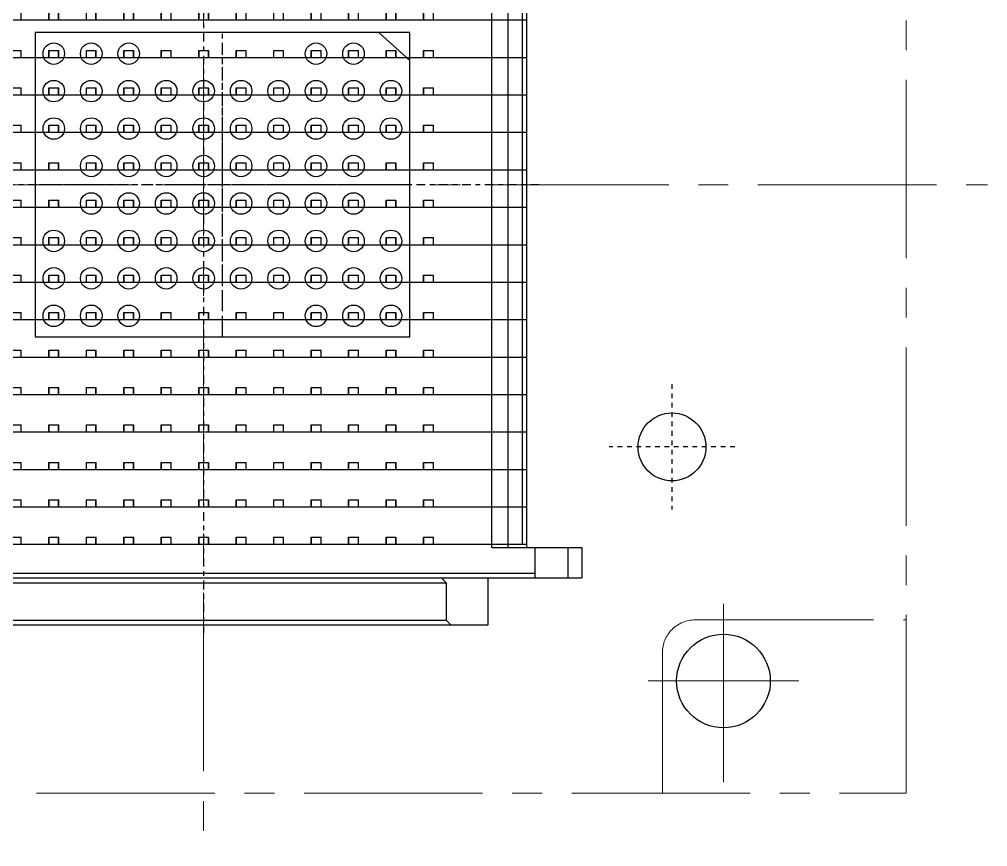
# Model space of a CAD drawing. Header units: millimetres. Extents: x -2108 to -1819, y 1464 to 1622.
# Drawn here: x -1876.72 to -1856.05, y 1469.84 to 1487.51 of the extents above; entities that cross this region are included whole.
import ezdxf

# ---------------------------------------------------------------- set-up
doc = ezdxf.new("R2010")
doc.units = ezdxf.units.MM
doc.linetypes.add('CENTER', pattern=[0.6, 0.375, -0.075, 0.075, -0.075])
doc.linetypes.add('CENTER2', pattern=[28.575, 19.05, -3.175, 3.175, -3.175])
doc.layers.add('BASE-48', color=5, linetype='Continuous')
doc.layers.add('厚', color=7, linetype='Continuous')
doc.layers.add('CENTER', color=1, linetype='CENTER2', lineweight=13)

# ---------------------------------------------------------------- blocks, each defined once
blk = doc.blocks.new('REWQREWQT')
at = {"color": 8, "linetype": 'Continuous'}
for p, q in [((575.433, 348.14), (575.433, 363.64)), ((575.783, 348.14), (575.783, 363.64)), ((576.183, 348.14), (576.183, 363.64)), ((576.083, 363.41), (576.083, 348.21)), ((565.383, 359.41), (565.383, 359.56)), ((565.388, 359.41), (565.388, 359.56)), ((565.978, 359.41), (565.978, 359.56)), ((565.983, 359.41), (565.983, 359.56)), ((566.183, 359.41), (566.183, 359.56)), ((566.188, 359.41), (566.188, 359.56)), ((566.778, 359.41), (566.778, 359.56)), ((566.783, 359.41), (566.783, 359.56)), ((566.983, 359.41), (566.983, 359.56)), ((566.988, 359.41), (566.988, 359.56)), ((567.578, 359.41), (567.578, 359.56)), ((567.583, 359.41), (567.583, 359.56)), ((567.783, 359.41), (567.783, 359.56)), ((567.788, 359.41), (567.788, 359.56)), ((568.378, 359.41), (568.378, 359.56)), ((568.383, 359.41), (568.383, 359.56)), ((568.583, 359.56), (568.583, 359.41)), ((568.588, 359.41), (568.588, 359.56)), ((569.178, 359.41), (569.178, 359.56)), ((569.183, 359.41), (569.183, 359.56)), ((569.383, 359.56), (569.383, 359.41)), ((569.388, 359.41), (569.388, 359.56)), ((569.978, 359.41), (569.978, 359.56)), ((569.983, 359.41), (569.983, 359.56)), ((570.183, 359.56), (570.183, 359.41)), ((570.188, 359.41), (570.188, 359.56)), ((570.778, 359.41), (570.778, 359.56)), ((570.783, 359.41), (570.783, 359.56)), ((570.983, 359.56), (570.983, 359.41)), ((570.988, 359.41), (570.988, 359.56)), ((571.578, 359.41), (571.578, 359.56)), ((571.583, 359.41), (571.583, 359.56)), ((571.783, 359.56), (571.783, 359.41)), ((571.788, 359.41), (571.788, 359.56)), ((572.378, 359.41), (572.378, 359.56)), ((572.383, 359.41), (572.383, 359.56)), ((572.583, 359.56), (572.583, 359.41)), ((572.588, 359.41), (572.588, 359.56)), ((573.178, 359.41), (573.178, 359.56)), ((573.183, 359.41), (573.183, 359.56)), ((573.383, 359.56), (573.383, 359.41)), ((573.388, 359.41), (573.388, 359.56)), ((573.978, 359.41), (573.978, 359.56)), ((573.983, 359.41), (573.983, 359.56)), ((574.183, 359.56), (574.183, 359.41)), ((574.188, 359.41), (574.188, 359.56)), ((562.383, 359.41), (576.183, 359.41)), ((565.178, 358.76), (565.388, 358.76)), ((565.383, 358.61), (565.383, 358.76)), ((565.388, 358.61), (565.388, 358.76)), ((565.978, 358.76), (566.188, 358.76)), ((565.978, 358.61), (565.978, 358.76)), ((565.983, 358.61), (565.983, 358.76)), ((566.183, 358.61), (566.183, 358.76)), ((566.188, 358.61), (566.188, 358.76)), ((566.778, 358.76), (566.988, 358.76)), ((566.778, 358.61), (566.778, 358.76)), ((566.783, 358.61), (566.783, 358.76)), ((566.983, 358.61), (566.983, 358.76)), ((566.988, 358.61), (566.988, 358.76)), ((567.578, 358.76), (567.788, 358.76)), ((567.578, 358.61), (567.578, 358.76)), ((567.583, 358.61), (567.583, 358.76)), ((567.783, 358.61), (567.783, 358.76)), ((567.788, 358.61), (567.788, 358.76)), ((568.378, 358.76), (568.588, 358.76)), ((568.378, 358.61), (568.378, 358.76)), ((568.383, 358.61), (568.383, 358.76)), ((568.583, 358.76), (568.583, 358.61)), ((568.588, 358.61), (568.588, 358.76)), ((569.178, 358.76), (569.388, 358.76)), ((569.178, 358.61), (569.178, 358.76)), ((569.183, 358.61), (569.183, 358.76)), ((569.383, 358.76), (569.383, 358.61)), ((569.388, 358.61), (569.388, 358.76)), ((569.978, 358.76), (570.188, 358.76)), ((569.978, 358.61), (569.978, 358.76)), ((569.983, 358.61), (569.983, 358.76)), ((570.183, 358.76), (570.183, 358.61)), ((570.188, 358.61), (570.188, 358.76)), ((570.778, 358.76), (570.988, 358.76)), ((570.778, 358.61), (570.778, 358.76)), ((570.783, 358.61), (570.783, 358.76)), ((570.983, 358.76), (570.983, 358.61)), ((570.988, 358.61), (570.988, 358.76)), ((571.578, 358.76), (571.788, 358.76)), ((571.578, 358.61), (571.578, 358.76)), ((571.583, 358.61), (571.583, 358.76)), ((571.783, 358.76), (571.783, 358.61)), ((571.788, 358.61), (571.788, 358.76)), ((572.378, 358.76), (572.588, 358.76)), ((572.378, 358.61), (572.378, 358.76)), ((572.383, 358.61), (572.383, 358.76)), ((572.583, 358.76), (572.583, 358.61)), ((572.588, 358.61), (572.588, 358.76)), ((573.178, 358.61), (573.178, 358.76)), ((573.178, 358.76), (573.388, 358.76)), ((573.183, 358.61), (573.183, 358.76)), ((573.383, 358.76), (573.383, 358.61)), ((573.388, 358.61), (573.388, 358.76)), ((573.978, 358.61), (573.978, 358.76)), ((573.978, 358.76), (574.188, 358.76)), ((573.983, 358.61), (573.983, 358.76)), ((574.183, 358.76), (574.183, 358.61)), ((574.188, 358.61), (574.188, 358.76)), ((562.383, 358.61), (576.183, 358.61)), ((565.178, 357.96), (565.388, 357.96)), ((565.383, 357.81), (565.383, 357.96)), ((565.388, 357.81), (565.388, 357.96)), ((565.978, 357.96), (566.188, 357.96)), ((565.978, 357.81), (565.978, 357.96)), ((565.983, 357.81), (565.983, 357.96)), ((566.183, 357.81), (566.183, 357.96)), ((566.188, 357.81), (566.188, 357.96)), ((566.778, 357.96), (566.988, 357.96)), ((566.778, 357.81), (566.778, 357.96)), ((566.783, 357.81), (566.783, 357.96)), ((566.983, 357.81), (566.983, 357.96)), ((566.988, 357.81), (566.988, 357.96)), ((567.578, 357.96), (567.788, 357.96)), ((567.578, 357.81), (567.578, 357.96)), ((567.583, 357.81), (567.583, 357.96)), ((567.783, 357.81), (567.783, 357.96)), ((567.788, 357.81), (567.788, 357.96)), ((568.378, 357.96), (568.588, 357.96)), ((568.378, 357.81), (568.378, 357.96)), ((568.383, 357.81), (568.383, 357.96)), ((568.583, 357.96), (568.583, 357.81)), ((568.588, 357.81), (568.588, 357.96)), ((569.178, 357.96), (569.388, 357.96)), ((569.178, 357.81), (569.178, 357.96)), ((569.183, 357.81), (569.183, 357.96)), ((569.383, 357.96), (569.383, 357.81)), ((569.388, 357.81), (569.388, 357.96)), ((569.978, 357.96), (570.188, 357.96)), ((569.978, 357.81), (569.978, 357.96)), ((569.983, 357.81), (569.983, 357.96)), ((570.183, 357.96), (570.183, 357.81)), ((570.188, 357.81), (570.188, 357.96)), ((570.778, 357.96), (570.988, 357.96)), ((570.778, 357.81), (570.778, 357.96)), ((570.783, 357.81), (570.783, 357.96)), ((570.983, 357.96), (570.983, 357.81)), ((570.988, 357.81), (570.988, 357.96)), ((571.578, 357.96), (571.788, 357.96)), ((571.578, 357.81), (571.578, 357.96)), ((571.583, 357.81), (571.583, 357.96)), ((571.783, 357.96), (571.783, 357.81)), ((571.788, 357.81), (571.788, 357.96)), ((572.378, 357.81), (572.378, 357.96)), ((572.378, 357.96), (572.588, 357.96)), ((572.383, 357.81), (572.383, 357.96)), ((572.583, 357.96), (572.583, 357.81)), ((572.588, 357.81), (572.588, 357.96)), ((573.178, 357.81), (573.178, 357.96)), ((573.178, 357.96), (573.388, 357.96)), ((573.183, 357.81), (573.183, 357.96)), ((573.383, 357.96), (573.383, 357.81)), ((573.388, 357.81), (573.388, 357.96)), ((573.978, 357.81), (573.978, 357.96)), ((573.978, 357.96), (574.188, 357.96)), ((573.983, 357.81), (573.983, 357.96)), ((574.183, 357.96), (574.183, 357.81)), ((574.188, 357.81), (574.188, 357.96)), ((562.383, 357.81), (576.183, 357.81)), ((565.178, 357.16), (565.388, 357.16)), ((565.383, 357.01), (565.383, 357.16)), ((565.388, 357.01), (565.388, 357.16)), ((565.978, 357.16), (566.188, 357.16)), ((565.978, 357.01), (565.978, 357.16)), ((565.983, 357.01), (565.983, 357.16)), ((566.183, 357.01), (566.183, 357.16)), ((566.188, 357.01), (566.188, 357.16)), ((566.778, 357.16), (566.988, 357.16)), ((566.778, 357.01), (566.778, 357.16)), ((566.783, 357.01), (566.783, 357.16)), ((566.983, 357.01), (566.983, 357.16)), ((566.988, 357.01), (566.988, 357.16)), ((567.578, 357.16), (567.788, 357.16)), ((567.578, 357.01), (567.578, 357.16)), ((567.583, 357.01), (567.583, 357.16)), ((567.783, 357.01), (567.783, 357.16)), ((567.788, 357.01), (567.788, 357.16)), ((568.378, 357.16), (568.588, 357.16)), ((568.378, 357.01), (568.378, 357.16)), ((568.383, 357.01), (568.383, 357.16)), ((568.583, 357.16), (568.583, 357.01)), ((568.588, 357.01), (568.588, 357.16)), ((569.178, 357.16), (569.388, 357.16)), ((569.178, 357.01), (569.178, 357.16)), ((569.183, 357.01), (569.183, 357.16)), ((569.383, 357.16), (569.383, 357.01)), ((569.388, 357.01), (569.388, 357.16)), ((569.978, 357.16), (570.188, 357.16)), ((569.978, 357.01), (569.978, 357.16)), ((569.983, 357.01), (569.983, 357.16)), ((570.183, 357.16), (570.183, 357.01)), ((570.188, 357.01), (570.188, 357.16)), ((570.778, 357.01), (570.778, 357.16)), ((570.778, 357.16), (570.988, 357.16)), ((570.783, 357.01), (570.783, 357.16)), ((570.983, 357.16), (570.983, 357.01)), ((570.988, 357.01), (570.988, 357.16)), ((571.578, 357.01), (571.578, 357.16)), ((571.578, 357.16), (571.788, 357.16)), ((571.583, 357.01), (571.583, 357.16)), ((571.783, 357.16), (571.783, 357.01)), ((571.788, 357.01), (571.788, 357.16)), ((572.378, 357.01), (572.378, 357.16)), ((572.378, 357.16), (572.588, 357.16)), ((572.383, 357.01), (572.383, 357.16)), ((572.583, 357.16), (572.583, 357.01)), ((572.588, 357.01), (572.588, 357.16)), ((573.178, 357.01), (573.178, 357.16)), ((573.178, 357.16), (573.388, 357.16)), ((573.183, 357.01), (573.183, 357.16)), ((573.383, 357.16), (573.383, 357.01)), ((573.388, 357.01), (573.388, 357.16)), ((573.978, 357.01), (573.978, 357.16)), ((573.978, 357.16), (574.188, 357.16)), ((573.983, 357.01), (573.983, 357.16)), ((574.183, 357.16), (574.183, 357.01)), ((574.188, 357.01), (574.188, 357.16)), ((562.383, 357.01), (576.183, 357.01)), ((565.178, 356.36), (565.388, 356.36)), ((565.383, 356.21), (565.383, 356.36)), ((565.388, 356.21), (565.388, 356.36)), ((565.978, 356.36), (566.188, 356.36)), ((565.978, 356.21), (565.978, 356.36)), ((565.983, 356.21), (565.983, 356.36)), ((566.183, 356.21), (566.183, 356.36)), ((566.188, 356.21), (566.188, 356.36)), ((566.778, 356.36), (566.988, 356.36)), ((566.778, 356.21), (566.778, 356.36)), ((566.783, 356.21), (566.783, 356.36)), ((566.983, 356.21), (566.983, 356.36)), ((566.988, 356.21), (566.988, 356.36)), ((567.578, 356.36), (567.788, 356.36)), ((567.578, 356.21), (567.578, 356.36)), ((567.583, 356.21), (567.583, 356.36)), ((567.783, 356.21), (567.783, 356.36)), ((567.788, 356.21), (567.788, 356.36)), ((568.378, 356.36), (568.588, 356.36)), ((568.378, 356.21), (568.378, 356.36)), ((568.383, 356.21), (568.383, 356.36)), ((568.583, 356.36), (568.583, 356.21)), ((568.588, 356.21), (568.588, 356.36)), ((569.178, 356.36), (569.388, 356.36)), ((569.178, 356.21), (569.178, 356.36)), ((569.183, 356.21), (569.183, 356.36)), ((569.383, 356.36), (569.383, 356.21)), ((569.388, 356.21), (569.388, 356.36)), ((569.978, 356.36), (570.188, 356.36)), ((569.978, 356.21), (569.978, 356.36)), ((569.983, 356.21), (569.983, 356.36)), ((570.183, 356.36), (570.183, 356.21)), ((570.188, 356.21), (570.188, 356.36)), ((570.778, 356.21), (570.778, 356.36)), ((570.778, 356.36), (570.988, 356.36)), ((570.783, 356.21), (570.783, 356.36)), ((570.983, 356.36), (570.983, 356.21)), ((570.988, 356.21), (570.988, 356.36)), ((571.578, 356.21), (571.578, 356.36)), ((571.578, 356.36), (571.788, 356.36)), ((571.583, 356.21), (571.583, 356.36)), ((571.783, 356.36), (571.783, 356.21)), ((571.788, 356.21), (571.788, 356.36)), ((572.378, 356.21), (572.378, 356.36)), ((572.378, 356.36), (572.588, 356.36)), ((572.383, 356.21), (572.383, 356.36)), ((572.583, 356.36), (572.583, 356.21)), ((572.588, 356.21), (572.588, 356.36)), ((573.178, 356.21), (573.178, 356.36)), ((573.178, 356.36), (573.388, 356.36)), ((573.183, 356.21), (573.183, 356.36)), ((573.383, 356.36), (573.383, 356.21)), ((573.388, 356.21), (573.388, 356.36)), ((573.978, 356.21), (573.978, 356.36)), ((573.978, 356.36), (574.188, 356.36)), ((573.983, 356.21), (573.983, 356.36)), ((574.183, 356.36), (574.183, 356.21)), ((574.188, 356.21), (574.188, 356.36)), ((562.383, 356.21), (576.183, 356.21)), ((562.383, 355.41), (576.183, 355.41)), ((565.178, 355.56), (565.388, 355.56)), ((565.383, 355.41), (565.383, 355.56)), ((565.388, 355.41), (565.388, 355.56)), ((565.978, 355.56), (566.188, 355.56)), ((565.978, 355.41), (565.978, 355.56)), ((565.983, 355.41), (565.983, 355.56)), ((566.183, 355.41), (566.183, 355.56)), ((566.188, 355.41), (566.188, 355.56)), ((566.778, 355.56), (566.988, 355.56)), ((566.778, 355.41), (566.778, 355.56)), ((566.783, 355.41), (566.783, 355.56)), ((566.983, 355.41), (566.983, 355.56)), ((566.988, 355.41), (566.988, 355.56)), ((567.578, 355.56), (567.788, 355.56)), ((567.578, 355.41), (567.578, 355.56)), ((567.583, 355.41), (567.583, 355.56)), ((567.783, 355.41), (567.783, 355.56)), ((567.788, 355.41), (567.788, 355.56)), ((568.378, 355.56), (568.588, 355.56)), ((568.378, 355.41), (568.378, 355.56)), ((568.383, 355.41), (568.383, 355.56)), ((568.583, 355.56), (568.583, 355.41)), ((568.588, 355.41), (568.588, 355.56)), ((569.178, 355.56), (569.388, 355.56)), ((569.178, 355.41), (569.178, 355.56)), ((569.183, 355.41), (569.183, 355.56)), ((569.383, 355.56), (569.383, 355.41)), ((569.388, 355.41), (569.388, 355.56)), ((569.978, 355.41), (569.978, 355.56)), ((569.978, 355.56), (570.188, 355.56)), ((569.983, 355.41), (569.983, 355.56)), ((570.183, 355.56), (570.183, 355.41)), ((570.188, 355.41), (570.188, 355.56)), ((570.778, 355.41), (570.778, 355.56)), ((570.778, 355.56), (570.988, 355.56)), ((570.783, 355.41), (570.783, 355.56)), ((570.983, 355.56), (570.983, 355.41)), ((570.988, 355.41), (570.988, 355.56)), ((571.578, 355.41), (571.578, 355.56)), ((571.578, 355.56), (571.788, 355.56)), ((571.583, 355.41), (571.583, 355.56)), ((571.783, 355.56), (571.783, 355.41)), ((571.788, 355.41), (571.788, 355.56)), ((572.378, 355.41), (572.378, 355.56)), ((572.378, 355.56), (572.588, 355.56)), ((572.383, 355.41), (572.383, 355.56)), ((572.583, 355.56), (572.583, 355.41)), ((572.588, 355.41), (572.588, 355.56)), ((573.178, 355.41), (573.178, 355.56)), ((573.178, 355.56), (573.388, 355.56)), ((573.183, 355.41), (573.183, 355.56)), ((573.383, 355.56), (573.383, 355.41)), ((573.388, 355.41), (573.388, 355.56)), ((573.978, 355.41), (573.978, 355.56)), ((573.978, 355.56), (574.188, 355.56)), ((573.983, 355.41), (573.983, 355.56)), ((574.183, 355.56), (574.183, 355.41)), ((574.188, 355.41), (574.188, 355.56)), ((562.383, 354.61), (576.183, 354.61)), ((565.178, 354.76), (565.388, 354.76)), ((565.383, 354.61), (565.383, 354.76)), ((565.388, 354.61), (565.388, 354.76)), ((565.978, 354.76), (566.188, 354.76)), ((565.978, 354.61), (565.978, 354.76)), ((565.983, 354.61), (565.983, 354.76)), ((566.183, 354.61), (566.183, 354.76)), ((566.188, 354.61), (566.188, 354.76)), ((566.778, 354.76), (566.988, 354.76)), ((566.778, 354.61), (566.778, 354.76)), ((566.783, 354.61), (566.783, 354.76)), ((566.983, 354.61), (566.983, 354.76)), ((566.988, 354.61), (566.988, 354.76)), ((567.578, 354.76), (567.788, 354.76)), ((567.578, 354.61), (567.578, 354.76)), ((567.583, 354.61), (567.583, 354.76)), ((567.783, 354.61), (567.783, 354.76)), ((567.788, 354.61), (567.788, 354.76)), ((568.378, 354.61), (568.378, 354.76)), ((568.378, 354.76), (568.588, 354.76)), ((568.383, 354.61), (568.383, 354.76)), ((568.583, 354.76), (568.583, 354.61)), ((568.588, 354.61), (568.588, 354.76)), ((569.178, 354.61), (569.178, 354.76)), ((569.178, 354.76), (569.388, 354.76)), ((569.183, 354.61), (569.183, 354.76)), ((569.383, 354.76), (569.383, 354.61)), ((569.388, 354.61), (569.388, 354.76)), ((569.978, 354.61), (569.978, 354.76)), ((569.978, 354.76), (570.188, 354.76)), ((569.983, 354.61), (569.983, 354.76)), ((570.183, 354.76), (570.183, 354.61)), ((570.188, 354.61), (570.188, 354.76)), ((570.778, 354.61), (570.778, 354.76)), ((570.778, 354.76), (570.988, 354.76)), ((570.783, 354.61), (570.783, 354.76)), ((570.983, 354.76), (570.983, 354.61)), ((570.988, 354.61), (570.988, 354.76)), ((571.578, 354.61), (571.578, 354.76)), ((571.578, 354.76), (571.788, 354.76)), ((571.583, 354.61), (571.583, 354.76)), ((571.783, 354.76), (571.783, 354.61)), ((571.788, 354.61), (571.788, 354.76)), ((572.378, 354.61), (572.378, 354.76)), ((572.378, 354.76), (572.588, 354.76)), ((572.383, 354.61), (572.383, 354.76)), ((572.583, 354.76), (572.583, 354.61)), ((572.588, 354.61), (572.588, 354.76)), ((573.178, 354.61), (573.178, 354.76)), ((573.178, 354.76), (573.388, 354.76)), ((573.183, 354.61), (573.183, 354.76)), ((573.383, 354.76), (573.383, 354.61)), ((573.388, 354.61), (573.388, 354.76)), ((573.978, 354.61), (573.978, 354.76)), ((573.978, 354.76), (574.188, 354.76)), ((573.983, 354.61), (573.983, 354.76)), ((574.183, 354.76), (574.183, 354.61)), ((574.188, 354.61), (574.188, 354.76)), ((565.178, 353.96), (565.388, 353.96)), ((565.383, 353.81), (565.383, 353.96)), ((565.388, 353.81), (565.388, 353.96)), ((565.978, 353.96), (566.188, 353.96)), ((565.978, 353.81), (565.978, 353.96)), ((565.983, 353.81), (565.983, 353.96)), ((566.183, 353.81), (566.183, 353.96)), ((566.188, 353.81), (566.188, 353.96)), ((566.778, 353.96), (566.988, 353.96)), ((566.778, 353.81), (566.778, 353.96)), ((566.783, 353.81), (566.783, 353.96)), ((566.983, 353.81), (566.983, 353.96)), ((566.988, 353.81), (566.988, 353.96)), ((567.578, 353.96), (567.788, 353.96)), ((567.578, 353.81), (567.578, 353.96)), ((567.583, 353.81), (567.583, 353.96)), ((567.783, 353.81), (567.783, 353.96)), ((567.788, 353.81), (567.788, 353.96)), ((568.378, 353.81), (568.378, 353.96)), ((568.378, 353.96), (568.588, 353.96)), ((568.383, 353.81), (568.383, 353.96)), ((568.583, 353.96), (568.583, 353.81)), ((568.588, 353.81), (568.588, 353.96)), ((569.178, 353.81), (569.178, 353.96)), ((569.178, 353.96), (569.388, 353.96)), ((569.183, 353.81), (569.183, 353.96)), ((569.383, 353.96), (569.383, 353.81)), ((569.388, 353.81), (569.388, 353.96)), ((569.978, 353.81), (569.978, 353.96)), ((569.978, 353.96), (570.188, 353.96)), ((569.983, 353.81), (569.983, 353.96)), ((570.183, 353.96), (570.183, 353.81)), ((570.188, 353.81), (570.188, 353.96)), ((570.778, 353.81), (570.778, 353.96)), ((570.778, 353.96), (570.988, 353.96)), ((570.783, 353.81), (570.783, 353.96)), ((570.983, 353.96), (570.983, 353.81)), ((570.988, 353.81), (570.988, 353.96)), ((571.578, 353.81), (571.578, 353.96)), ((571.578, 353.96), (571.788, 353.96)), ((571.583, 353.81), (571.583, 353.96)), ((571.783, 353.96), (571.783, 353.81)), ((571.788, 353.81), (571.788, 353.96)), ((572.378, 353.81), (572.378, 353.96)), ((572.378, 353.96), (572.588, 353.96)), ((572.383, 353.81), (572.383, 353.96)), ((572.583, 353.96), (572.583, 353.81)), ((572.588, 353.81), (572.588, 353.96)), ((573.178, 353.81), (573.178, 353.96)), ((573.178, 353.96), (573.388, 353.96)), ((573.183, 353.81), (573.183, 353.96)), ((573.383, 353.96), (573.383, 353.81)), ((573.388, 353.81), (573.388, 353.96)), ((573.978, 353.81), (573.978, 353.96)), ((573.978, 353.96), (574.188, 353.96)), ((573.983, 353.81), (573.983, 353.96)), ((574.183, 353.96), (574.183, 353.81)), ((574.188, 353.81), (574.188, 353.96)), ((562.383, 353.81), (576.183, 353.81)), ((565.178, 353.16), (565.388, 353.16)), ((565.383, 353.01), (565.383, 353.16)), ((565.388, 353.01), (565.388, 353.16)), ((565.978, 353.16), (566.188, 353.16)), ((565.978, 353.01), (565.978, 353.16)), ((565.983, 353.01), (565.983, 353.16)), ((566.183, 353.01), (566.183, 353.16)), ((566.188, 353.01), (566.188, 353.16)), ((566.778, 353.16), (566.988, 353.16)), ((566.778, 353.01), (566.778, 353.16)), ((566.783, 353.01), (566.783, 353.16)), ((566.983, 353.01), (566.983, 353.16)), ((566.988, 353.01), (566.988, 353.16)), ((567.578, 353.01), (567.578, 353.16)), ((567.578, 353.16), (567.788, 353.16)), ((567.583, 353.01), (567.583, 353.16)), ((567.783, 353.01), (567.783, 353.16)), ((567.788, 353.01), (567.788, 353.16)), ((568.378, 353.01), (568.378, 353.16)), ((568.378, 353.16), (568.588, 353.16)), ((568.383, 353.01), (568.383, 353.16)), ((568.583, 353.16), (568.583, 353.01)), ((568.588, 353.01), (568.588, 353.16)), ((569.178, 353.01), (569.178, 353.16)), ((569.178, 353.16), (569.388, 353.16)), ((569.183, 353.01), (569.183, 353.16)), ((569.383, 353.16), (569.383, 353.01)), ((569.388, 353.01), (569.388, 353.16)), ((569.978, 353.01), (569.978, 353.16)), ((569.978, 353.16), (570.188, 353.16)), ((569.983, 353.01), (569.983, 353.16)), ((570.183, 353.16), (570.183, 353.01)), ((570.188, 353.01), (570.188, 353.16)), ((570.778, 353.01), (570.778, 353.16)), ((570.778, 353.16), (570.988, 353.16)), ((570.783, 353.01), (570.783, 353.16)), ((570.983, 353.16), (570.983, 353.01)), ((570.988, 353.01), (570.988, 353.16)), ((571.578, 353.01), (571.578, 353.16)), ((571.578, 353.16), (571.788, 353.16)), ((571.583, 353.01), (571.583, 353.16)), ((571.783, 353.16), (571.783, 353.01)), ((571.788, 353.01), (571.788, 353.16)), ((572.378, 353.01), (572.378, 353.16)), ((572.378, 353.16), (572.588, 353.16)), ((572.383, 353.01), (572.383, 353.16)), ((572.583, 353.16), (572.583, 353.01)), ((572.588, 353.01), (572.588, 353.16)), ((573.178, 353.01), (573.178, 353.16)), ((573.178, 353.16), (573.388, 353.16)), ((573.183, 353.01), (573.183, 353.16)), ((573.383, 353.16), (573.383, 353.01)), ((573.388, 353.01), (573.388, 353.16)), ((573.978, 353.01), (573.978, 353.16)), ((573.978, 353.16), (574.188, 353.16)), ((573.983, 353.01), (573.983, 353.16)), ((574.183, 353.16), (574.183, 353.01)), ((574.188, 353.01), (574.188, 353.16)), ((562.383, 353.01), (576.183, 353.01)), ((565.178, 352.36), (565.388, 352.36)), ((565.383, 352.21), (565.383, 352.36)), ((565.388, 352.21), (565.388, 352.36)), ((565.978, 352.21), (565.978, 352.36)), ((565.978, 352.36), (566.188, 352.36)), ((565.983, 352.21), (565.983, 352.36)), ((566.183, 352.21), (566.183, 352.36)), ((566.188, 352.21), (566.188, 352.36)), ((566.778, 352.21), (566.778, 352.36)), ((566.778, 352.36), (566.988, 352.36)), ((566.783, 352.21), (566.783, 352.36)), ((566.983, 352.21), (566.983, 352.36)), ((566.988, 352.21), (566.988, 352.36)), ((567.578, 352.21), (567.578, 352.36)), ((567.578, 352.36), (567.788, 352.36)), ((567.583, 352.21), (567.583, 352.36)), ((567.783, 352.21), (567.783, 352.36)), ((567.788, 352.21), (567.788, 352.36)), ((568.378, 352.21), (568.378, 352.36)), ((568.378, 352.36), (568.588, 352.36)), ((568.383, 352.21), (568.383, 352.36)), ((568.583, 352.36), (568.583, 352.21)), ((568.588, 352.21), (568.588, 352.36)), ((569.178, 352.21), (569.178, 352.36)), ((569.178, 352.36), (569.388, 352.36)), ((569.183, 352.21), (569.183, 352.36)), ((569.383, 352.36), (569.383, 352.21)), ((569.388, 352.21), (569.388, 352.36)), ((569.978, 352.21), (569.978, 352.36)), ((569.978, 352.36), (570.188, 352.36)), ((569.983, 352.21), (569.983, 352.36)), ((570.183, 352.36), (570.183, 352.21)), ((570.188, 352.21), (570.188, 352.36)), ((570.778, 352.21), (570.778, 352.36)), ((570.778, 352.36), (570.988, 352.36)), ((570.783, 352.21), (570.783, 352.36)), ((570.983, 352.36), (570.983, 352.21)), ((570.988, 352.21), (570.988, 352.36)), ((571.578, 352.21), (571.578, 352.36)), ((571.578, 352.36), (571.788, 352.36)), ((571.583, 352.21), (571.583, 352.36)), ((571.783, 352.36), (571.783, 352.21)), ((571.788, 352.21), (571.788, 352.36)), ((572.378, 352.21), (572.378, 352.36)), ((572.378, 352.36), (572.588, 352.36)), ((572.383, 352.21), (572.383, 352.36)), ((572.583, 352.36), (572.583, 352.21)), ((572.588, 352.21), (572.588, 352.36)), ((573.178, 352.21), (573.178, 352.36)), ((573.178, 352.36), (573.388, 352.36)), ((573.183, 352.21), (573.183, 352.36)), ((573.383, 352.36), (573.383, 352.21)), ((573.388, 352.21), (573.388, 352.36)), ((573.978, 352.21), (573.978, 352.36)), ((573.978, 352.36), (574.188, 352.36)), ((573.983, 352.21), (573.983, 352.36)), ((574.183, 352.36), (574.183, 352.21)), ((574.188, 352.21), (574.188, 352.36)), ((562.383, 352.21), (576.183, 352.21)), ((565.178, 351.56), (565.388, 351.56)), ((565.383, 351.41), (565.383, 351.56)), ((565.388, 351.41), (565.388, 351.56)), ((565.978, 351.41), (565.978, 351.56)), ((565.978, 351.56), (566.188, 351.56)), ((565.983, 351.41), (565.983, 351.56)), ((566.183, 351.41), (566.183, 351.56)), ((566.188, 351.41), (566.188, 351.56)), ((566.778, 351.41), (566.778, 351.56)), ((566.778, 351.56), (566.988, 351.56)), ((566.783, 351.41), (566.783, 351.56)), ((566.983, 351.41), (566.983, 351.56)), ((566.988, 351.41), (566.988, 351.56)), ((567.578, 351.41), (567.578, 351.56)), ((567.578, 351.56), (567.788, 351.56)), ((567.583, 351.41), (567.583, 351.56)), ((567.783, 351.41), (567.783, 351.56)), ((567.788, 351.41), (567.788, 351.56)), ((568.378, 351.41), (568.378, 351.56)), ((568.378, 351.56), (568.588, 351.56)), ((568.383, 351.41), (568.383, 351.56)), ((568.583, 351.56), (568.583, 351.41)), ((568.588, 351.41), (568.588, 351.56)), ((569.178, 351.41), (569.178, 351.56)), ((569.178, 351.56), (569.388, 351.56)), ((569.183, 351.41), (569.183, 351.56)), ((569.383, 351.56), (569.383, 351.41)), ((569.388, 351.41), (569.388, 351.56)), ((569.978, 351.41), (569.978, 351.56)), ((569.978, 351.56), (570.188, 351.56)), ((569.983, 351.41), (569.983, 351.56)), ((570.183, 351.56), (570.183, 351.41)), ((570.188, 351.41), (570.188, 351.56)), ((570.778, 351.41), (570.778, 351.56)), ((570.778, 351.56), (570.988, 351.56)), ((570.783, 351.41), (570.783, 351.56)), ((570.983, 351.56), (570.983, 351.41)), ((570.988, 351.41), (570.988, 351.56)), ((571.578, 351.41), (571.578, 351.56)), ((571.578, 351.56), (571.788, 351.56)), ((571.583, 351.41), (571.583, 351.56)), ((571.783, 351.56), (571.783, 351.41)), ((571.788, 351.41), (571.788, 351.56)), ((572.378, 351.41), (572.378, 351.56)), ((572.378, 351.56), (572.588, 351.56)), ((572.383, 351.41), (572.383, 351.56)), ((572.583, 351.56), (572.583, 351.41)), ((572.588, 351.41), (572.588, 351.56)), ((573.178, 351.41), (573.178, 351.56)), ((573.178, 351.56), (573.388, 351.56)), ((573.183, 351.41), (573.183, 351.56)), ((573.383, 351.56), (573.383, 351.41)), ((573.388, 351.41), (573.388, 351.56)), ((573.978, 351.41), (573.978, 351.56)), ((573.978, 351.56), (574.188, 351.56)), ((573.983, 351.41), (573.983, 351.56)), ((574.183, 351.56), (574.183, 351.41)), ((574.188, 351.41), (574.188, 351.56)), ((562.383, 351.41), (576.183, 351.41)), ((565.178, 350.76), (565.388, 350.76)), ((565.383, 350.61), (565.383, 350.76)), ((565.388, 350.61), (565.388, 350.76)), ((565.978, 350.61), (565.978, 350.76)), ((565.978, 350.76), (566.188, 350.76)), ((565.983, 350.61), (565.983, 350.76)), ((566.183, 350.61), (566.183, 350.76)), ((566.188, 350.61), (566.188, 350.76)), ((566.778, 350.61), (566.778, 350.76)), ((566.778, 350.76), (566.988, 350.76)), ((566.783, 350.61), (566.783, 350.76)), ((566.983, 350.61), (566.983, 350.76)), ((566.988, 350.61), (566.988, 350.76)), ((567.578, 350.61), (567.578, 350.76)), ((567.578, 350.76), (567.788, 350.76)), ((567.583, 350.61), (567.583, 350.76)), ((567.783, 350.61), (567.783, 350.76)), ((567.788, 350.61), (567.788, 350.76)), ((568.378, 350.61), (568.378, 350.76)), ((568.378, 350.76), (568.588, 350.76)), ((568.383, 350.61), (568.383, 350.76)), ((568.583, 350.76), (568.583, 350.61)), ((568.588, 350.61), (568.588, 350.76)), ((569.178, 350.61), (569.178, 350.76)), ((569.178, 350.76), (569.388, 350.76)), ((569.183, 350.61), (569.183, 350.76)), ((569.383, 350.76), (569.383, 350.61)), ((569.388, 350.61), (569.388, 350.76)), ((569.978, 350.61), (569.978, 350.76)), ((569.978, 350.76), (570.188, 350.76)), ((569.983, 350.61), (569.983, 350.76)), ((570.183, 350.76), (570.183, 350.61)), ((570.188, 350.61), (570.188, 350.76)), ((570.778, 350.61), (570.778, 350.76)), ((570.778, 350.76), (570.988, 350.76)), ((570.783, 350.61), (570.783, 350.76)), ((570.983, 350.76), (570.983, 350.61)), ((570.988, 350.61), (570.988, 350.76)), ((571.578, 350.61), (571.578, 350.76)), ((571.578, 350.76), (571.788, 350.76)), ((571.583, 350.61), (571.583, 350.76)), ((571.783, 350.76), (571.783, 350.61)), ((571.788, 350.61), (571.788, 350.76)), ((572.378, 350.61), (572.378, 350.76)), ((572.378, 350.76), (572.588, 350.76)), ((572.383, 350.61), (572.383, 350.76)), ((572.583, 350.76), (572.583, 350.61)), ((572.588, 350.61), (572.588, 350.76)), ((573.178, 350.61), (573.178, 350.76)), ((573.178, 350.76), (573.388, 350.76)), ((573.183, 350.61), (573.183, 350.76)), ((573.383, 350.76), (573.383, 350.61)), ((573.388, 350.61), (573.388, 350.76)), ((573.978, 350.61), (573.978, 350.76)), ((573.978, 350.76), (574.188, 350.76)), ((573.983, 350.61), (573.983, 350.76)), ((574.183, 350.76), (574.183, 350.61)), ((574.188, 350.61), (574.188, 350.76)), ((562.383, 350.61), (576.183, 350.61)), ((565.178, 349.96), (565.388, 349.96)), ((565.383, 349.81), (565.383, 349.96)), ((565.388, 349.81), (565.388, 349.96)), ((565.978, 349.81), (565.978, 349.96)), ((565.978, 349.96), (566.188, 349.96)), ((565.983, 349.81), (565.983, 349.96)), ((566.183, 349.81), (566.183, 349.96)), ((566.188, 349.81), (566.188, 349.96)), ((566.778, 349.81), (566.778, 349.96)), ((566.778, 349.96), (566.988, 349.96)), ((566.783, 349.81), (566.783, 349.96)), ((566.983, 349.81), (566.983, 349.96)), ((566.988, 349.81), (566.988, 349.96)), ((567.578, 349.81), (567.578, 349.96)), ((567.578, 349.96), (567.788, 349.96)), ((567.583, 349.81), (567.583, 349.96)), ((567.783, 349.81), (567.783, 349.96)), ((567.788, 349.81), (567.788, 349.96)), ((568.378, 349.81), (568.378, 349.96)), ((568.378, 349.96), (568.588, 349.96)), ((568.383, 349.81), (568.383, 349.96)), ((568.583, 349.96), (568.583, 349.81)), ((568.588, 349.81), (568.588, 349.96)), ((569.178, 349.81), (569.178, 349.96)), ((569.178, 349.96), (569.388, 349.96)), ((569.183, 349.81), (569.183, 349.96)), ((569.383, 349.96), (569.383, 349.81)), ((569.388, 349.81), (569.388, 349.96)), ((569.978, 349.81), (569.978, 349.96)), ((569.978, 349.96), (570.188, 349.96)), ((569.983, 349.81), (569.983, 349.96)), ((570.183, 349.96), (570.183, 349.81)), ((570.188, 349.81), (570.188, 349.96)), ((570.778, 349.81), (570.778, 349.96)), ((570.778, 349.96), (570.988, 349.96)), ((570.783, 349.81), (570.783, 349.96)), ((570.983, 349.96), (570.983, 349.81)), ((570.988, 349.81), (570.988, 349.96)), ((571.578, 349.81), (571.578, 349.96)), ((571.578, 349.96), (571.788, 349.96)), ((571.583, 349.81), (571.583, 349.96)), ((571.783, 349.96), (571.783, 349.81)), ((571.788, 349.81), (571.788, 349.96)), ((572.378, 349.81), (572.378, 349.96)), ((572.378, 349.96), (572.588, 349.96)), ((572.383, 349.81), (572.383, 349.96)), ((572.583, 349.96), (572.583, 349.81)), ((572.588, 349.81), (572.588, 349.96)), ((573.178, 349.81), (573.178, 349.96)), ((573.178, 349.96), (573.388, 349.96)), ((573.183, 349.81), (573.183, 349.96)), ((573.383, 349.96), (573.383, 349.81)), ((573.388, 349.81), (573.388, 349.96)), ((573.978, 349.81), (573.978, 349.96)), ((573.978, 349.96), (574.188, 349.96)), ((573.983, 349.81), (573.983, 349.96)), ((574.183, 349.96), (574.183, 349.81)), ((574.188, 349.81), (574.188, 349.96)), ((562.383, 349.81), (576.183, 349.81)), ((562.383, 349.01), (576.183, 349.01)), ((565.178, 349.16), (565.388, 349.16)), ((565.383, 349.01), (565.383, 349.16)), ((565.388, 349.01), (565.388, 349.16)), ((565.978, 349.01), (565.978, 349.16)), ((565.978, 349.16), (566.188, 349.16)), ((565.983, 349.01), (565.983, 349.16)), ((566.183, 349.01), (566.183, 349.16)), ((566.188, 349.01), (566.188, 349.16)), ((566.778, 349.01), (566.778, 349.16)), ((566.778, 349.16), (566.988, 349.16)), ((566.783, 349.01), (566.783, 349.16)), ((566.983, 349.01), (566.983, 349.16)), ((566.988, 349.01), (566.988, 349.16)), ((567.578, 349.01), (567.578, 349.16)), ((567.578, 349.16), (567.788, 349.16)), ((567.583, 349.01), (567.583, 349.16)), ((567.783, 349.01), (567.783, 349.16)), ((567.788, 349.01), (567.788, 349.16)), ((568.378, 349.01), (568.378, 349.16)), ((568.378, 349.16), (568.588, 349.16)), ((568.383, 349.01), (568.383, 349.16)), ((568.583, 349.16), (568.583, 349.01)), ((568.588, 349.01), (568.588, 349.16)), ((569.178, 349.01), (569.178, 349.16)), ((569.178, 349.16), (569.388, 349.16)), ((569.183, 349.01), (569.183, 349.16)), ((569.383, 349.16), (569.383, 349.01)), ((569.388, 349.01), (569.388, 349.16)), ((569.978, 349.01), (569.978, 349.16)), ((569.978, 349.16), (570.188, 349.16)), ((569.983, 349.01), (569.983, 349.16)), ((570.183, 349.16), (570.183, 349.01)), ((570.188, 349.01), (570.188, 349.16)), ((570.778, 349.01), (570.778, 349.16)), ((570.778, 349.16), (570.988, 349.16)), ((570.783, 349.01), (570.783, 349.16)), ((570.983, 349.16), (570.983, 349.01)), ((570.988, 349.01), (570.988, 349.16)), ((571.578, 349.01), (571.578, 349.16)), ((571.578, 349.16), (571.788, 349.16)), ((571.583, 349.01), (571.583, 349.16)), ((571.783, 349.16), (571.783, 349.01)), ((571.788, 349.01), (571.788, 349.16)), ((572.378, 349.01), (572.378, 349.16)), ((572.378, 349.16), (572.588, 349.16)), ((572.383, 349.01), (572.383, 349.16)), ((572.583, 349.16), (572.583, 349.01)), ((572.588, 349.01), (572.588, 349.16)), ((573.178, 349.01), (573.178, 349.16)), ((573.178, 349.16), (573.388, 349.16)), ((573.183, 349.01), (573.183, 349.16)), ((573.383, 349.16), (573.383, 349.01)), ((573.388, 349.01), (573.388, 349.16)), ((573.978, 349.01), (573.978, 349.16)), ((573.978, 349.16), (574.188, 349.16)), ((573.983, 349.01), (573.983, 349.16)), ((574.183, 349.16), (574.183, 349.01)), ((574.188, 349.01), (574.188, 349.16)), ((562.383, 348.21), (576.183, 348.21)), ((565.178, 348.36), (565.388, 348.36)), ((565.383, 348.21), (565.383, 348.36)), ((565.388, 348.21), (565.388, 348.36)), ((565.978, 348.21), (565.978, 348.36)), ((565.978, 348.36), (566.188, 348.36)), ((565.983, 348.21), (565.983, 348.36)), ((566.183, 348.21), (566.183, 348.36)), ((566.188, 348.21), (566.188, 348.36)), ((566.778, 348.21), (566.778, 348.36)), ((566.778, 348.36), (566.988, 348.36)), ((566.783, 348.21), (566.783, 348.36)), ((566.983, 348.21), (566.983, 348.36)), ((566.988, 348.21), (566.988, 348.36)), ((567.578, 348.21), (567.578, 348.36)), ((567.578, 348.36), (567.788, 348.36)), ((567.583, 348.21), (567.583, 348.36)), ((567.783, 348.21), (567.783, 348.36)), ((567.788, 348.21), (567.788, 348.36)), ((568.378, 348.21), (568.378, 348.36)), ((568.378, 348.36), (568.588, 348.36)), ((568.383, 348.21), (568.383, 348.36)), ((568.583, 348.36), (568.583, 348.21)), ((568.588, 348.21), (568.588, 348.36)), ((569.178, 348.21), (569.178, 348.36)), ((569.178, 348.36), (569.388, 348.36)), ((569.183, 348.21), (569.183, 348.36)), ((569.383, 348.36), (569.383, 348.21)), ((569.388, 348.21), (569.388, 348.36)), ((569.978, 348.21), (569.978, 348.36)), ((569.978, 348.36), (570.188, 348.36)), ((569.983, 348.21), (569.983, 348.36)), ((570.183, 348.36), (570.183, 348.21)), ((570.188, 348.21), (570.188, 348.36)), ((570.778, 348.21), (570.778, 348.36)), ((570.778, 348.36), (570.988, 348.36)), ((570.783, 348.21), (570.783, 348.36)), ((570.983, 348.36), (570.983, 348.21)), ((570.988, 348.21), (570.988, 348.36)), ((571.578, 348.21), (571.578, 348.36)), ((571.578, 348.36), (571.788, 348.36)), ((571.583, 348.21), (571.583, 348.36)), ((571.783, 348.36), (571.783, 348.21)), ((571.788, 348.21), (571.788, 348.36)), ((572.378, 348.21), (572.378, 348.36)), ((572.378, 348.36), (572.588, 348.36)), ((572.383, 348.21), (572.383, 348.36)), ((572.583, 348.36), (572.583, 348.21)), ((572.588, 348.21), (572.588, 348.36)), ((573.178, 348.21), (573.178, 348.36)), ((573.178, 348.36), (573.388, 348.36)), ((573.183, 348.21), (573.183, 348.36)), ((573.383, 348.36), (573.383, 348.21)), ((573.388, 348.21), (573.388, 348.36)), ((573.978, 348.21), (573.978, 348.36)), ((573.978, 348.36), (574.188, 348.36)), ((573.983, 348.21), (573.983, 348.36)), ((574.183, 348.36), (574.183, 348.21)), ((574.188, 348.21), (574.188, 348.36)), ((575.433, 348.14), (577.358, 348.14)), ((576.358, 347.49), (576.358, 348.14)), ((577.058, 348.14), (577.058, 347.49)), ((577.358, 348.14), (577.358, 347.49)), ((562.208, 347.59), (576.358, 347.59)), ((561.208, 347.49), (577.358, 347.49)), ((564.108, 347.39), (574.458, 347.39)), ((574.458, 347.39), (574.358, 347.49)), ((574.458, 347.39), (574.458, 346.59)), ((575.358, 346.49), (575.358, 347.49)), ((564.108, 346.59), (574.458, 346.59)), ((574.458, 346.59), (574.558, 346.49)), ((563.208, 346.49), (575.358, 346.49))]:
    blk.add_line(p, q, dxfattribs=at)
blk = doc.blocks.new('DHH')
at = {"layer": '厚', "color": 1, "linetype": 'CENTER', "ltscale": 0.5}
for p, q in [((-1872.787, 1449.223), (-1872.787, 1430.06)), ((-1865.62, 1439.641), (-1879.953, 1439.641))]:
    blk.add_line(p, q, dxfattribs=at)
at = {"layer": '厚', "color": 0}
blk.add_blockref('REWQREWQT', (-2442.069, 1083.751), dxfattribs=at)
blk = doc.blocks.new('SFD')
at = {"color": 1, "linetype": 'CENTER', "ltscale": 0.6604}
for p, q in [((-1939.828, 1449.54), (-1939.828, 1456.04)), ((-1935.828, 1452.79), (-1943.828, 1452.79))]:
    blk.add_line(p, q, dxfattribs=at)
blk.add_line((-1936.486, 1456.04), (-1935.828, 1455.445))
at = {"color": 1, "linetype": 'CENTER', "ltscale": 0.615696}
for p, q in [((-1939.828, 1449.76), (-1939.828, 1455.82)), ((-1935.998, 1452.79), (-1943.658, 1452.79))]:
    blk.add_line(p, q, dxfattribs=at)
blk.add_lwpolyline([(-1935.828, 1456.04), (-1943.828, 1456.04), (-1943.828, 1449.54), (-1935.828, 1449.54)], close=True)
for centre in [(-1943.428, 1455.59), (-1942.628, 1455.59), (-1941.828, 1455.59), (-1937.828, 1455.59), (-1937.028, 1455.59), (-1943.428, 1454.79), (-1942.628, 1454.79), (-1941.828, 1454.79), (-1941.028, 1454.79), (-1940.228, 1454.79), (-1939.428, 1454.79), (-1938.628, 1454.79), (-1937.828, 1454.79), (-1937.028, 1454.79), (-1936.228, 1454.79), (-1943.428, 1453.99), (-1942.628, 1453.99), (-1941.828, 1453.99), (-1941.028, 1453.99), (-1940.228, 1453.99), (-1939.428, 1453.99), (-1938.628, 1453.99), (-1937.828, 1453.99), (-1937.028, 1453.99), (-1936.228, 1453.99), (-1942.628, 1453.19), (-1941.828, 1453.19), (-1941.028, 1453.19), (-1940.228, 1453.19), (-1939.428, 1453.19), (-1938.628, 1453.19), (-1937.828, 1453.19), (-1937.028, 1453.19), (-1942.628, 1452.39), (-1941.828, 1452.39), (-1941.028, 1452.39), (-1940.228, 1452.39), (-1939.428, 1452.39), (-1938.628, 1452.39), (-1937.828, 1452.39), (-1937.028, 1452.39), (-1943.428, 1451.59), (-1942.628, 1451.59), (-1941.828, 1451.59), (-1941.028, 1451.59), (-1940.228, 1451.59), (-1939.428, 1451.59), (-1938.628, 1451.59), (-1937.828, 1451.59), (-1937.028, 1451.59), (-1936.228, 1451.59), (-1943.428, 1450.79), (-1942.628, 1450.79), (-1941.828, 1450.79), (-1941.028, 1450.79), (-1940.228, 1450.79), (-1939.428, 1450.79), (-1938.628, 1450.79), (-1937.828, 1450.79), (-1937.028, 1450.79), (-1936.228, 1450.79), (-1943.428, 1449.99), (-1942.628, 1449.99), (-1941.828, 1449.99), (-1937.828, 1449.99), (-1937.028, 1449.99), (-1936.228, 1449.99)]:
    blk.add_circle(centre, 0.23)
blk = doc.blocks.new('SFDSAFD')
at = {"layer": 'CENTER', "color": 2, "lineweight": 9, "ltscale": 0.2}
blk.add_lwpolyline([(-116.347, 602.88), (-116.347, 632.88), (-142.347, 632.88), (-142.347, 602.88)], close=True, dxfattribs=at)
blk.add_lwpolyline([(-142.347, 608.085), (-139.342, 608.085, -0.414214), (-138.642, 607.385), (-138.642, 602.88)], format="xyb", dxfattribs=at)
blk = doc.blocks.new('YUU')
at = {"color": 1, "linetype": 'CENTER2', "lineweight": 5, "ltscale": 0.2}
blk.add_line((-1985.352, 1475.715), (-1985.352, 1447.436), dxfattribs=at)
at = {"color": 4, "linetype": 'Continuous'}
blk.add_circle((-1975.352, 1455.975), 0.725, dxfattribs=at)
at = {"color": 7, "linetype": 'Continuous'}
blk.add_circle((-1974.252, 1450.975), 1, dxfattribs=at)
at = {"layer": 'BASE-48', "color": 1, "linetype": 'CENTER', "ltscale": 0.08}
for p, q in [((-1975.352, 1457.315), (-1975.352, 1454.635)), ((-1974.012, 1455.975), (-1976.692, 1455.975))]:
    blk.add_line(p, q, dxfattribs=at)
at = {"layer": 'CENTER', "color": 1, "lineweight": 9, "ltscale": 0.2}
blk.add_line((-2002.091, 1461.575), (-1968.612, 1461.575), dxfattribs=at)
at = {"layer": 'CENTER', "lineweight": 9, "ltscale": 0.2}
for p, q in [((-1974.252, 1448.81), (-1974.252, 1453.141)), ((-1972.642, 1450.975), (-1975.861, 1450.975))]:
    blk.add_line(p, q, dxfattribs=at)
at = {"rotation": 90}
blk.add_blockref('SFDSAFD', (-1367.471, 1590.923), dxfattribs=at)

msp = doc.modelspace()

# ---------------------------------------------------------------- block references
for name, p in [('YUU', (112.5647, 22.4027)), ('DHH', (0, 44.3367)), ('SFD', (67.4411, 31.1883))]:
    msp.add_blockref(name, p)

doc.saveas('drawing.dxf')
